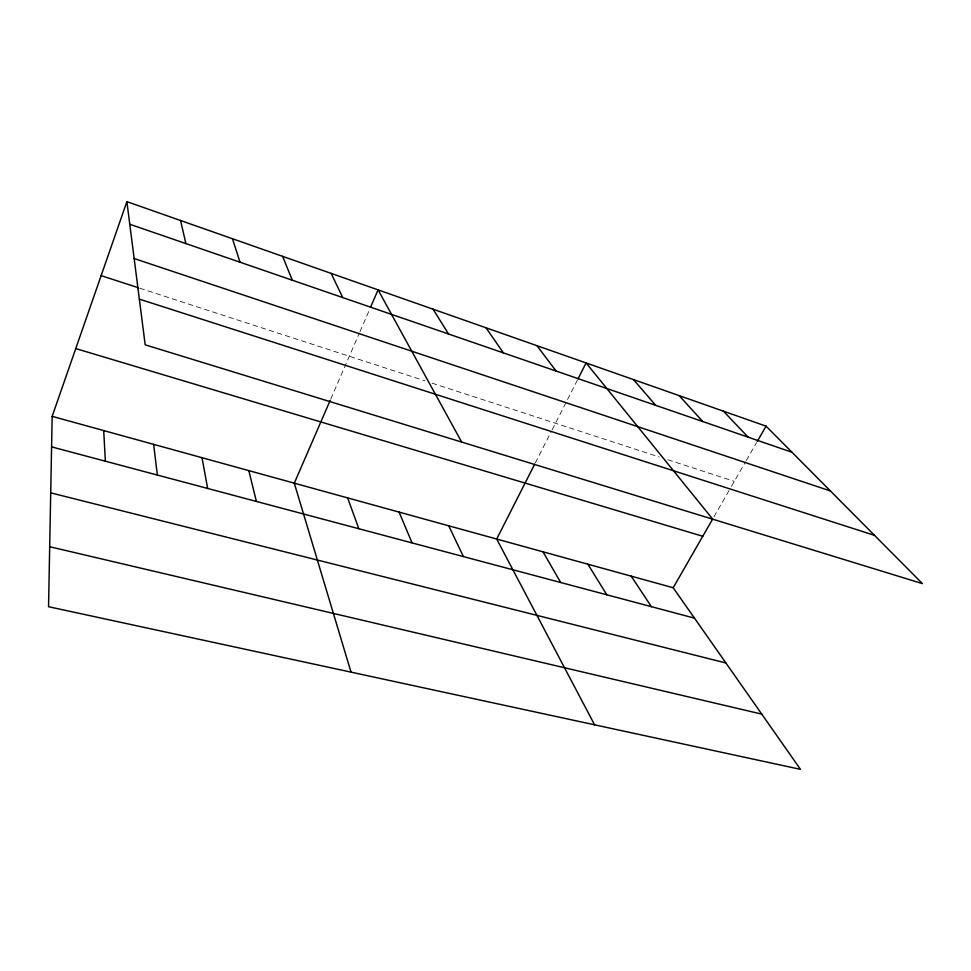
<?xml version="1.0" encoding="UTF-8"?>
<svg xmlns="http://www.w3.org/2000/svg" width="971" height="971" viewBox="0 0 971 971"><rect width="100%" height="100%" fill="white"/><g stroke="black" fill="none" stroke-linecap="round" stroke-linejoin="round"><path stroke-width="0.73" stroke-dasharray="4.86 3.64" d="M330.82 398.923L359.391 332.992M359.986 331.633L369.368 310.004M535.361 462.888L551.479 431.136M552.147 429.825L577.369 380.147M713.928 516.839L730.702 487.66M731.43 486.398L745.558 461.808M746.311 460.509L756.603 442.606M139.788 288.205L425.007 380.863M432.095 383.169L659.297 456.989M667.793 459.744L734.319 481.361"/><path stroke-width="1.46" d="M52.167 416.353L48.55 606.717L800.468 769.348L673.182 587.746L52.167 416.353L126.885 201.652L766.058 426.148L922.45 583.632L145.189 344.826L126.885 201.652M330.237 400.27L294.298 483.182L351.017 672.138M370.521 307.322L378.083 289.88L461.674 442.072M534.669 464.235L496.691 539.039L594.592 724.815M578.036 378.824L586.096 362.936L712.775 519.218M673.182 587.746L712.447 519.424M757.331 441.332L766.058 426.148M49.691 546.722L761.75 714.122M50.71 492.843L725.92 662.987M51.584 446.878L694.496 618.151M75.75 348.577L702.761 536.271M139.351 299.129L874.507 535.361M101.13 275.643L138.355 287.732M134.156 258.541L830.423 490.962M129.774 224.252L791.996 452.268M723.383 411.158L748.18 437.181M679.215 395.646L702.761 421.548M633.48 379.576L655.68 405.332M536.963 345.676L556.104 371.043M485.998 327.773L503.391 352.898M631.211 576.155L651.383 606.669M433.066 309.191L448.578 334.024M587.856 564.187L606.802 594.786M543.044 551.819L560.668 582.503M331.123 273.385L342.763 297.587M448.736 525.797L463.385 556.577M399.081 512.093L412.068 542.91M282.61 256.344L292.283 280.206M347.63 497.892L358.833 528.722M232.457 238.732L240.019 262.206M248.843 470.632L256.38 501.437M180.57 220.502L185.886 243.575M201.98 457.693L207.673 488.462M153.624 444.354L157.363 475.062M103.703 430.578L105.366 461.201"/></g></svg>
